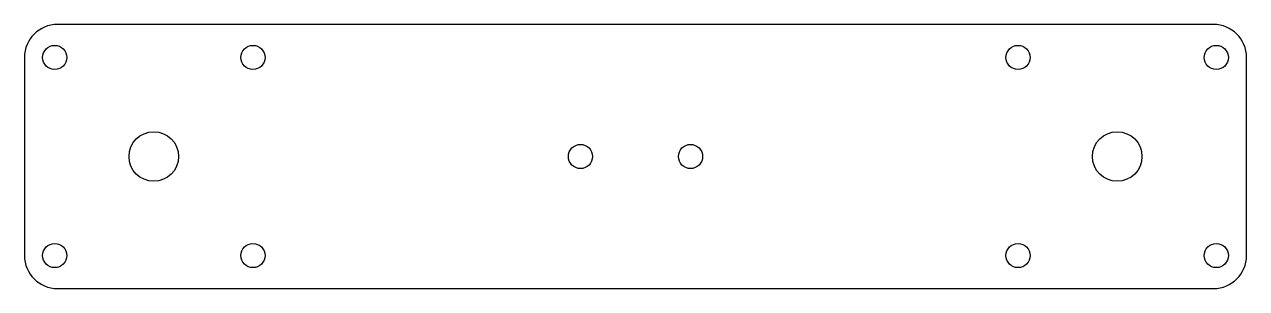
# Model space of a CAD drawing. Header units: millimetres. Extents: x 72 to 294, y 59 to 107.
import ezdxf

# ---------------------------------------------------------------- set-up
doc = ezdxf.new("R2010")
doc.units = ezdxf.units.MM

msp = doc.modelspace()

# ---------------------------------------------------------------- linework, layer by layer
at = {"color": 7, "linetype": 'Continuous', "lineweight": 25}
for p, q in [((288, 107), (78, 107)), ((72, 101), (72, 65)), ((294, 65), (294, 101)), ((78, 59), (288, 59))]:
    msp.add_line(p, q, dxfattribs=at)
for centre, radius in [((77.5, 101), 2.2), ((113.5, 101), 2.2), ((252.5, 101), 2.2), ((288.5, 101), 2.2), ((95.5, 83), 4.5), ((270.5, 83), 4.5), ((173, 83), 2.2), ((193, 83), 2.2), ((77.5, 65), 2.2), ((113.5, 65), 2.2), ((252.5, 65), 2.2), ((288.5, 65), 2.2)]:
    msp.add_circle(centre, radius, dxfattribs=at)
for centre, start, end in [((78, 101), 90, 180), ((288, 101), 0, 90), ((78, 65), 180, 270), ((288, 65), 270, 0)]:
    msp.add_arc(centre, 6, start, end, dxfattribs=at)

doc.saveas('drawing.dxf')
